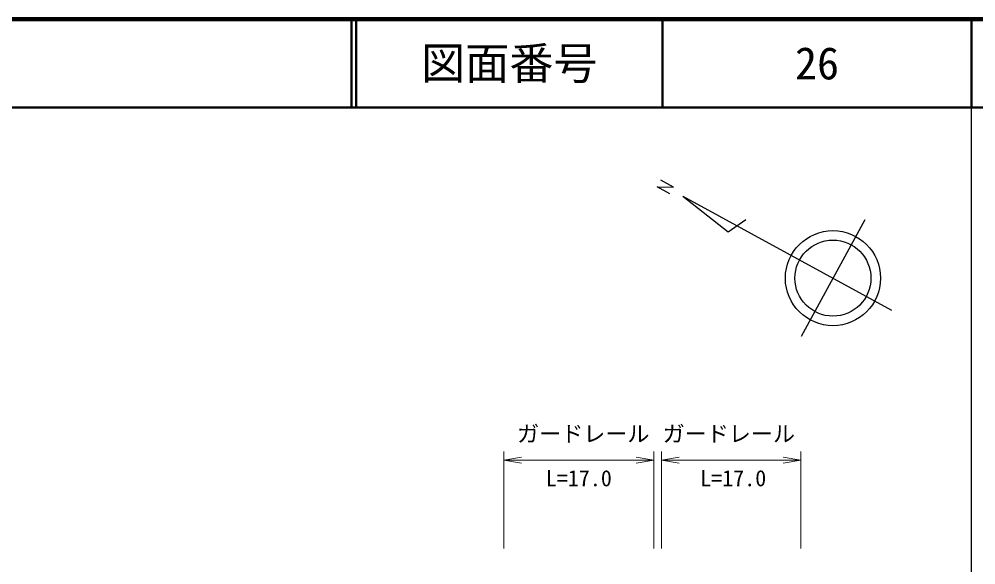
# Model space of a CAD drawing. Units: millimetres, scale not verified. Extents: x 40000 to 680000, y 20000 to 380000.
# Drawn here: x 471061 to 579500, y 318143 to 380000 of the extents above; entities that cross this region are included whole.
import ezdxf
from ezdxf.enums import TextEntityAlignment as Align

# ---------------------------------------------------------------- set-up
doc = ezdxf.new("R2010")
doc.units = ezdxf.units.MM
doc.header["$LTSCALE"] = 1000
for name, color, linetype, lineweight in [('M-BMK-SRVR', 3, 'Continuous', 25), ('M-STR-HTXT', 7, 'Continuous', 13), ('M-TTL', 2, 'Continuous', 140), ('M-TTL-BAND', 7, 'Continuous', 25), ('M-TTL-LINE', 7, 'Continuous', 50)]:
    doc.layers.add(name, color=color, linetype=linetype, lineweight=lineweight)
doc.layers.add('M-TTL-TXT', color=7, linetype='Continuous')
doc.styles.add('ＭＳ ゴシック', font='')
doc.styles.get('ＭＳ ゴシック').set_extended_font_data('MS Gothic')

# ---------------------------------------------------------------- blocks, each defined once
blk = doc.blocks.new('open_arrow')
at = {"color": 0, "linetype": 'Continuous', "lineweight": -2}
blk.add_lwpolyline([(7.5, 1.25), (0, 0), (7.5, -1.25)], dxfattribs=at)

msp = doc.modelspace()

# ---------------------------------------------------------------- linework, layer by layer
at = {"layer": 'M-BMK-SRVR'}
for p, q in [((545247, 360956), (543778, 361749)), ((544829, 360202), (543370, 360999)), ((543370, 360999), (545247, 360956)), ((546284, 359942), (551440, 355897)), ((546284, 359942), (569919, 347026)), ((551440, 355897), (553419, 357271)), ((566918, 357260), (559685, 344025))]:
    msp.add_line(p, q, dxfattribs=at)
for radius in [5387, 4309]:
    msp.add_circle((563301, 350642), radius, dxfattribs=at)
at = {"layer": 'M-STR-HTXT'}
for p, q in [((526000, 320000), (526000, 331000)), ((543000, 320000), (543000, 331000)), ((543859, 320000), (543859, 331000)), ((559645, 320000), (559645, 331000)), ((526000, 330000), (543000, 330000)), ((543859, 330000), (559645, 330000))]:
    msp.add_line(p, q, dxfattribs=at)
at = {"layer": 'M-TTL'}
msp.add_line((680000, 380000), (40000, 380000), dxfattribs=at)
at = {"layer": 'M-TTL-BAND'}
msp.add_line((579000, 20000), (579000, 370000), dxfattribs=at)
at = {"layer": 'M-TTL-LINE'}
for p, q in [((508747, 380000), (508747, 370000)), ((509247, 380000), (509247, 370000)), ((543997, 380000), (543997, 370000)), ((579000, 380000), (579000, 370000)), ((40000, 370000), (680000, 370000))]:
    msp.add_line(p, q, dxfattribs=at)

# ---------------------------------------------------------------- block references
at = {"layer": 'M-STR-HTXT', "xscale": 267, "yscale": 267}
for p in [(526000, 330000), (543859, 330000)]:
    msp.add_blockref('open_arrow', p, dxfattribs=at)
at = {"layer": 'M-STR-HTXT', "xscale": 267, "yscale": 267, "rotation": 180}
for p in [(543000, 330000), (559645, 330000)]:
    msp.add_blockref('open_arrow', p, dxfattribs=at)

# ---------------------------------------------------------------- texts
at = {"layer": 'M-STR-HTXT', "style": 'ＭＳ ゴシック'}
for p in [(535000, 333000), (551500, 333000)]:
    msp.add_text('ガードレール', height=1833, dxfattribs=at).set_placement(p, align=Align.MIDDLE_CENTER)
for p in [(534500, 326500), (552000, 326500)]:
    msp.add_text('L=17.0', height=1833, dxfattribs=at).set_placement(p, align=Align.BOTTOM_CENTER)
at = {"layer": 'M-TTL-TXT', "style": 'ＭＳ ゴシック'}
for s, p in [('図面番号', (526622, 375000)), ('26', (561497, 375000))]:
    msp.add_text(s, height=3666, dxfattribs=at).set_placement(p, align=Align.MIDDLE_CENTER)

doc.saveas('drawing.dxf')
